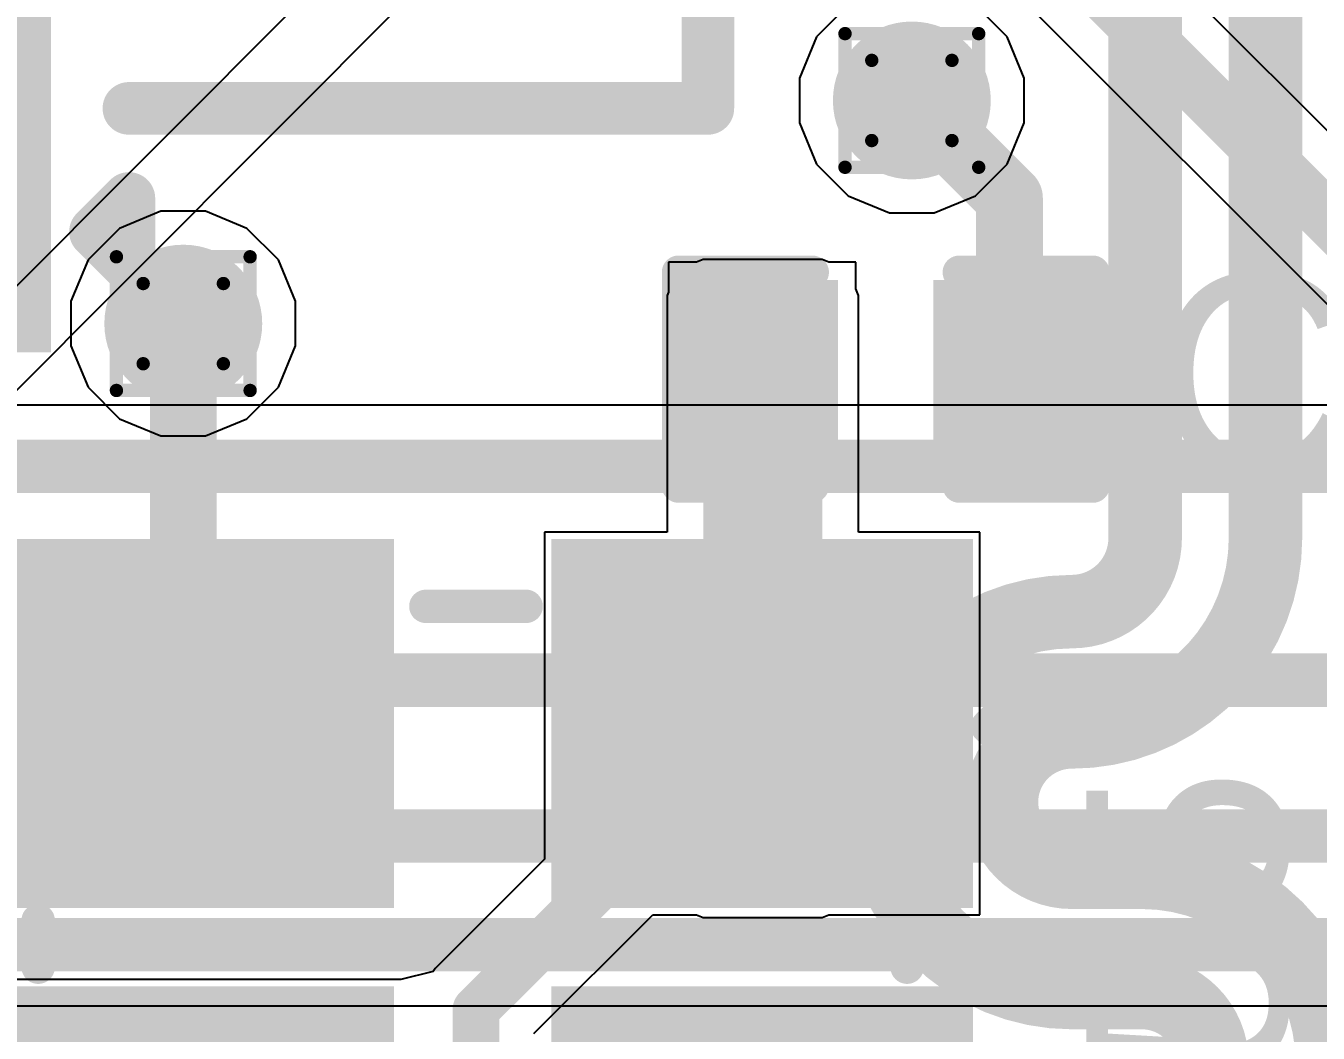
# Model space of a CAD drawing. Header units: inches. Extents: x -6 to 5433, y -4 to 5447.
# Drawn here: x 22.719 to 27.63, y 22.357 to 26.185 of the extents above; entities that cross this region are included whole.
import ezdxf

# ---------------------------------------------------------------- set-up
doc = ezdxf.new("R2010")
doc.units = ezdxf.units.IN
for name, color, linetype in [('Bottom Layer', 5, 'Continuous'), ('Drill Drawing', 1, 'Continuous'), ('Ground', 16, 'Continuous'), ('Power', 76, 'Continuous'), ('Top Layer', 1, 'Continuous'), ('Top Overlay', 2, 'Continuous'), ('Top Paste', 8, 'Continuous'), ('Top Solder', 216, 'Continuous'), ('Via Holes', 16, 'Continuous')]:
    doc.layers.add(name, color=color, linetype=linetype)
doc.styles.add('Arial', font='', dxfattribs={"height": 0.2})
doc.styles.get('Arial').set_extended_font_data('Arial')

# ---------------------------------------------------------------- blocks, each defined once
blk = doc.blocks.new('SMD3225_4P_36')
at = {"layer": 'Top Layer'}
for points in [[(-1.8, 1.45), (-0.4, 1.45), (-0.4, 0.25), (-1.8, 0.25)], [(0.4, 1.45), (1.8, 1.45), (1.8, 0.25), (0.4, 0.25)], [(-1.8, -0.25), (-0.4, -0.25), (-0.4, -1.45), (-1.8, -1.45)], [(0.4, -0.25), (1.8, -0.25), (1.8, -1.45), (0.4, -1.45)]]:
    blk.add_hatch(color=1, dxfattribs=at).paths.add_polyline_path(points)
at = {"layer": 'Top Paste'}
for points in [[(-1.8, 1.45), (-0.4, 1.45), (-0.4, 0.25), (-1.8, 0.25)], [(0.4, 1.45), (1.8, 1.45), (1.8, 0.25), (0.4, 0.25)], [(-1.8, -0.25), (-0.4, -0.25), (-0.4, -1.45), (-1.8, -1.45)], [(0.4, -0.25), (1.8, -0.25), (1.8, -1.45), (0.4, -1.45)]]:
    blk.add_hatch(color=8, dxfattribs=at).paths.add_polyline_path(points)
at = {"layer": 'Top Solder'}
for points in [[(-1.9016, 1.5516), (-0.2984, 1.5516), (-0.2984, 0.1484), (-1.9016, 0.1484)], [(0.2984, 1.5516), (1.9016, 1.5516), (1.9016, 0.1484), (0.2984, 0.1484)], [(-1.9016, -0.1484), (-0.2984, -0.1484), (-0.2984, -1.5516), (-1.9016, -1.5516)], [(0.2984, -0.1484), (1.9016, -0.1484), (1.9016, -1.5516), (0.2984, -1.5516)]]:
    blk.add_hatch(color=216, dxfattribs=at).paths.add_polyline_path(points)
at = {"layer": 'Top Overlay'}
for points in [[(0.1778, 1.2954, 0.127, 0.127, 0), (-0.2032, 1.2954, 0.127, 0.127, 0)], [(-1.651, 0.0762, 0.127, 0.127, 0), (-1.651, -0.1016, 0.127, 0.127, 0)], [(1.651, 0.0762, 0.127, 0.127, 0), (1.651, -0.1016, 0.127, 0.127, 0)], [(-2.0828, -0.7112, 0.127, 0.127, 0), (-2.0828, -0.9652, 0.127, 0.127, 0)], [(-1.9558, -0.8382, 0.127, 0.127, 0), (-2.0828, -0.7112, 0.127, 0.127, 0)], [(-1.9558, -0.8382, 0.127, 0.127, 0), (-2.0828, -0.9652, 0.127, 0.127, 0)], [(0.1778, -1.2954, 0.127, 0.127, 0), (-0.2032, -1.2954, 0.127, 0.127, 0)]]:
    blk.add_lwpolyline(points, format="xyseb", dxfattribs=at)
for points in [[(-0.2349, 1.2954, 0.0635, 0.0635, 1), (-0.1714, 1.2954, 0.0635, 0.0635, 1)], [(0.1461, 1.2954, 0.0635, 0.0635, 1), (0.2095, 1.2954, 0.0635, 0.0635, 1)], [(-1.6827, 0.0762, 0.0635, 0.0635, 1), (-1.6193, 0.0762, 0.0635, 0.0635, 1)], [(1.6193, 0.0762, 0.0635, 0.0635, 1), (1.6827, 0.0762, 0.0635, 0.0635, 1)], [(-1.6827, -0.1016, 0.0635, 0.0635, 1), (-1.6193, -0.1016, 0.0635, 0.0635, 1)], [(1.6193, -0.1016, 0.0635, 0.0635, 1), (1.6827, -0.1016, 0.0635, 0.0635, 1)], [(-2.1145, -0.7112, 0.0635, 0.0635, 1), (-2.0511, -0.7112, 0.0635, 0.0635, 1)], [(-2.1145, -0.7112, 0.0635, 0.0635, 1), (-2.0511, -0.7112, 0.0635, 0.0635, 1)], [(-1.9875, -0.8382, 0.0635, 0.0635, 1), (-1.9241, -0.8382, 0.0635, 0.0635, 1)], [(-1.9875, -0.8382, 0.0635, 0.0635, 1), (-1.9241, -0.8382, 0.0635, 0.0635, 1)], [(-2.1145, -0.9652, 0.0635, 0.0635, 1), (-2.0511, -0.9652, 0.0635, 0.0635, 1)], [(-2.1145, -0.9652, 0.0635, 0.0635, 1), (-2.0511, -0.9652, 0.0635, 0.0635, 1)], [(-0.2349, -1.2954, 0.0635, 0.0635, 1), (-0.1714, -1.2954, 0.0635, 0.0635, 1)], [(0.1461, -1.2954, 0.0635, 0.0635, 1), (0.2095, -1.2954, 0.0635, 0.0635, 1)]]:
    blk.add_lwpolyline(points, format="xyseb", close=True, dxfattribs=at)
blk = doc.blocks.new('WQFN_30_EP_2_5_4_5__43')
at = {"layer": 'Top Solder'}
for p in [(-0.8186, 1.9036), (-1.4658, 1.6525)]:
    blk.add_line(p, (-5421.1797, -5430.6074), dxfattribs=at)
blk = doc.blocks.new('QTH_030_01_L_D_A_K_TR_154')
at = {"layer": 'Top Solder'}
blk.add_hatch(color=216, dxfattribs=at).paths.add_polyline_path([(-7.5041, 3.9126), (-6.9959, 3.9126), (-6.9959, 2.2594), (-7.5041, 2.2594)])
at = {"layer": 'Top Overlay'}
for points in [[(-7.8, 3.5814, 0.2, 0.2, 0), (-7.8, 3.3274, 0.2, 0.2, 0)], [(-7.673, 3.4544, 0.2, 0.2, 0), (-7.8, 3.5814, 0.2, 0.2, 0)], [(-7.673, 3.4544, 0.2, 0.2, 0), (-7.8, 3.3274, 0.2, 0.2, 0)], [(-10, 2.985, 0.2, 0.2, 0), (-10, 0.7, 0.2, 0.2, 0)], [(-7.8, 2.985, 0.2, 0.2, 0), (-10, 2.985, 0.2, 0.2, 0)]]:
    blk.add_lwpolyline(points, format="xyseb", dxfattribs=at)
for points in [[(-7.85, 3.5814, 0.1, 0.1, 1), (-7.75, 3.5814, 0.1, 0.1, 1)], [(-7.85, 3.5814, 0.1, 0.1, 1), (-7.75, 3.5814, 0.1, 0.1, 1)], [(-7.723, 3.4544, 0.1, 0.1, 1), (-7.623, 3.4544, 0.1, 0.1, 1)], [(-7.723, 3.4544, 0.1, 0.1, 1), (-7.623, 3.4544, 0.1, 0.1, 1)], [(-7.85, 3.3274, 0.1, 0.1, 1), (-7.75, 3.3274, 0.1, 0.1, 1)], [(-7.85, 3.3274, 0.1, 0.1, 1), (-7.75, 3.3274, 0.1, 0.1, 1)], [(-10.05, 2.985, 0.1, 0.1, 1), (-9.95, 2.985, 0.1, 0.1, 1)], [(-10.05, 2.985, 0.1, 0.1, 1), (-9.95, 2.985, 0.1, 0.1, 1)], [(-7.85, 2.985, 0.1, 0.1, 1), (-7.75, 2.985, 0.1, 0.1, 1)]]:
    blk.add_lwpolyline(points, format="xyseb", close=True, dxfattribs=at)
blk = doc.blocks.new('C___0402_190')
at = {"layer": 'Top Layer'}
for points in [[(-0.6985, -0.3175), (-0.6985, 0.3175), (-0.2413, 0.3175), (-0.2413, -0.3175)], [(0.2413, -0.3175), (0.2413, 0.3175), (0.6985, 0.3175), (0.6985, -0.3175)]]:
    blk.add_hatch(color=1, dxfattribs=at).paths.add_polyline_path(points)
at = {"layer": 'Top Paste'}
for points in [[(-0.6985, -0.3175), (-0.6985, 0.3175), (-0.2413, 0.3175), (-0.2413, -0.3175)], [(0.2413, -0.3175), (0.2413, 0.3175), (0.6985, 0.3175), (0.6985, -0.3175)]]:
    blk.add_hatch(color=8, dxfattribs=at).paths.add_polyline_path(points)
at = {"layer": 'Top Solder'}
for points in [[(-0.7585, -0.3775), (-0.7585, 0.3775), (-0.1813, 0.3775), (-0.1813, -0.3775)], [(0.1813, -0.3775), (0.1813, 0.3775), (0.7585, 0.3775), (0.7585, -0.3775)]]:
    blk.add_hatch(color=216, dxfattribs=at).paths.add_polyline_path(points)
at = {"layer": 'Top Overlay'}
for points in [[(-0.2794, 0.4064, 0.127, 0.127, 0), (-0.7874, 0.4064, 0.127, 0.127, 0)], [(-0.7874, 0.4064, 0.127, 0.127, 0), (-0.7874, -0.4064, 0.127, 0.127, 0)], [(0.7874, 0.4064, 0.127, 0.127, 0), (0.2794, 0.4064, 0.127, 0.127, 0)], [(0.7874, 0.4064, 0.127, 0.127, 0), (0.7874, -0.4064, 0.127, 0.127, 0)], [(-0.2794, -0.4064, 0.127, 0.127, 0), (-0.7874, -0.4064, 0.127, 0.127, 0)], [(0.7874, -0.4064, 0.127, 0.127, 0), (0.2794, -0.4064, 0.127, 0.127, 0)]]:
    blk.add_lwpolyline(points, format="xyseb", dxfattribs=at)
for points in [[(-0.8191, 0.4064, 0.0635, 0.0635, 1), (-0.7556, 0.4064, 0.0635, 0.0635, 1)], [(-0.8191, 0.4064, 0.0635, 0.0635, 1), (-0.7556, 0.4064, 0.0635, 0.0635, 1)], [(-0.3111, 0.4064, 0.0635, 0.0635, 1), (-0.2477, 0.4064, 0.0635, 0.0635, 1)], [(0.2477, 0.4064, 0.0635, 0.0635, 1), (0.3111, 0.4064, 0.0635, 0.0635, 1)], [(0.7556, 0.4064, 0.0635, 0.0635, 1), (0.8191, 0.4064, 0.0635, 0.0635, 1)], [(0.7556, 0.4064, 0.0635, 0.0635, 1), (0.8191, 0.4064, 0.0635, 0.0635, 1)], [(-0.8191, -0.4064, 0.0635, 0.0635, 1), (-0.7556, -0.4064, 0.0635, 0.0635, 1)], [(-0.8191, -0.4064, 0.0635, 0.0635, 1), (-0.7556, -0.4064, 0.0635, 0.0635, 1)], [(-0.3111, -0.4064, 0.0635, 0.0635, 1), (-0.2477, -0.4064, 0.0635, 0.0635, 1)], [(0.2477, -0.4064, 0.0635, 0.0635, 1), (0.3111, -0.4064, 0.0635, 0.0635, 1)], [(0.7556, -0.4064, 0.0635, 0.0635, 1), (0.8191, -0.4064, 0.0635, 0.0635, 1)], [(0.7556, -0.4064, 0.0635, 0.0635, 1), (0.8191, -0.4064, 0.0635, 0.0635, 1)]]:
    blk.add_lwpolyline(points, format="xyseb", close=True, dxfattribs=at)

msp = doc.modelspace()

# ---------------------------------------------------------------- hatches: boundary and pattern name
at = {"layer": 'Bottom Layer'}
h = msp.add_hatch(color=5, dxfattribs=at)
edge = h.paths.add_edge_path()
edge.add_arc((26.0858, 25.9018), 0.3, 0, 360)
h = msp.add_hatch(color=5, dxfattribs=at)
edge = h.paths.add_edge_path()
edge.add_arc((23.3172, 25.0536), 0.3, 0, 360)
at = {"layer": 'Ground'}
h = msp.add_hatch(color=16, dxfattribs=at)
edge = h.paths.add_edge_path()
edge.add_arc((26.0858, 25.9018), 0.3, 0, 360)
h = msp.add_hatch(color=16, dxfattribs=at)
edge = h.paths.add_edge_path()
edge.add_arc((23.3172, 25.0536), 0.3, 0, 360)
at = {"layer": 'Power'}
h = msp.add_hatch(color=76, dxfattribs=at)
edge = h.paths.add_edge_path()
edge.add_arc((26.0858, 25.9018), 0.3, 0, 360)
h = msp.add_hatch(color=76, dxfattribs=at)
edge = h.paths.add_edge_path()
edge.add_arc((23.3172, 25.0536), 0.3, 0, 360)
at = {"layer": 'Top Layer'}
h = msp.add_hatch(color=1, dxfattribs=at)
edge = h.paths.add_edge_path()
edge.add_arc((26.0858, 25.9018), 0.3, 0, 360)
h = msp.add_hatch(color=1, dxfattribs=at)
edge = h.paths.add_edge_path()
edge.add_arc((23.3172, 25.0536), 0.3, 0, 360)
msp.add_hatch(color=1, dxfattribs=at).paths.add_polyline_path([(25.2931, 22.9336), (25.7454, 22.9336), (25.7454, 25.16), (25.2931, 25.16)])
at = {"layer": 'Via Holes'}
h = msp.add_hatch(color=7, dxfattribs=at)
edge = h.paths.add_edge_path()
edge.add_arc((26.0858, 25.9018), 0.15, 0, 360)
h = msp.add_hatch(color=7, dxfattribs=at)
edge = h.paths.add_edge_path()
edge.add_arc((23.3172, 25.0536), 0.15, 0, 360)

# ---------------------------------------------------------------- linework, layer by layer
at = {"layer": 'Bottom Layer'}
for points in [[(27.4296, 25.29, 0.2794, 0.2794, 0), (27.4296, 27.0913, 0.2794, 0.2794, 0)], [(26.9724, 25.29, 0.2794, 0.2794, 0), (26.9724, 26.9019, 0.2794, 0.2794, 0)], [(26.9724, 24.2383, 0.2794, 0.2794, 0), (26.9724, 25.29, 0.2794, 0.2794, 0)], [(27.4296, 24.2383, 0.2794, 0.2794, 0), (27.4296, 25.29, 0.2794, 0.2794, 0)], [(27.4296, 24.2383, 0.2794, 0.2794, -0.414214), (26.693, 23.5017, 0.2794, 0.2794, 0)], [(26.9724, 24.2383, 0.2794, 0.2794, -0.414214), (26.693, 23.9589, 0.2794, 0.2794, 0)], [(26.693, 22.5111, 0.2794, 0.2794, -1), (26.693, 23.9589, 0.2794, 0.2794, 0)], [(26.693, 23.9589, 0.2794, 0.2794, 0), (26.693, 23.9589, 0.2794, 0.2794, 0)], [(26.693, 22.9683, 0.2794, 0.2794, -1), (26.693, 23.5017, 0.2794, 0.2794, 0)], [(26.693, 23.5017, 0.2794, 0.2794, 0), (26.693, 23.5017, 0.2794, 0.2794, 0)], [(26.693, 22.9683, 0.2794, 0.2794, 0), (26.9597, 22.9683, 0.2794, 0.2794, 0)], [(26.9597, 22.9683, 0.2794, 0.2794, -1), (26.9597, 21.5205, 0.2794, 0.2794, 0)], [(26.693, 22.5111, 0.2794, 0.2794, 0), (26.9597, 22.5111, 0.2794, 0.2794, 0)], [(26.9597, 22.5111, 0.2794, 0.2794, -1), (26.9597, 21.9777, 0.2794, 0.2794, 0)]]:
    msp.add_lwpolyline(points, format="xyseb", dxfattribs=at)
for points in [[(26.9026, 25.29, 0.1397, 0.1397, 1), (27.0423, 25.29, 0.1397, 0.1397, 1)], [(26.9026, 25.29, 0.1397, 0.1397, 1), (27.0423, 25.29, 0.1397, 0.1397, 1)], [(27.3598, 25.29, 0.1397, 0.1397, 1), (27.4995, 25.29, 0.1397, 0.1397, 1)], [(27.3598, 25.29, 0.1397, 0.1397, 1), (27.4995, 25.29, 0.1397, 0.1397, 1)], [(26.9026, 24.2383, 0.1397, 0.1397, 1), (27.0423, 24.2383, 0.1397, 0.1397, 1)], [(26.9026, 24.2383, 0.1397, 0.1397, 1), (27.0423, 24.2383, 0.1397, 0.1397, 1)], [(27.3598, 24.2383, 0.1397, 0.1397, 1), (27.4995, 24.2383, 0.1397, 0.1397, 1)], [(27.3598, 24.2383, 0.1397, 0.1397, 1), (27.4995, 24.2383, 0.1397, 0.1397, 1)], [(26.6232, 23.9589, 0.1397, 0.1397, 1), (26.7629, 23.9589, 0.1397, 0.1397, 1)], [(26.6232, 23.9589, 0.1397, 0.1397, 1), (26.7629, 23.9589, 0.1397, 0.1397, 1)], [(26.6232, 23.9589, 0.1397, 0.1397, 1), (26.7629, 23.9589, 0.1397, 0.1397, 1)], [(26.6232, 23.9589, 0.1397, 0.1397, 1), (26.7629, 23.9589, 0.1397, 0.1397, 1)], [(26.6232, 23.5017, 0.1397, 0.1397, 1), (26.7629, 23.5017, 0.1397, 0.1397, 1)], [(26.6232, 23.5017, 0.1397, 0.1397, 1), (26.7629, 23.5017, 0.1397, 0.1397, 1)], [(26.6232, 23.5017, 0.1397, 0.1397, 1), (26.7629, 23.5017, 0.1397, 0.1397, 1)], [(26.6232, 23.5017, 0.1397, 0.1397, 1), (26.7629, 23.5017, 0.1397, 0.1397, 1)], [(26.6232, 22.9683, 0.1397, 0.1397, 1), (26.7629, 22.9683, 0.1397, 0.1397, 1)], [(26.6232, 22.9683, 0.1397, 0.1397, 1), (26.7629, 22.9683, 0.1397, 0.1397, 1)], [(26.8899, 22.9683, 0.1397, 0.1397, 1), (27.0296, 22.9683, 0.1397, 0.1397, 1)], [(26.8899, 22.9683, 0.1397, 0.1397, 1), (27.0296, 22.9683, 0.1397, 0.1397, 1)], [(26.6232, 22.5111, 0.1397, 0.1397, 1), (26.7629, 22.5111, 0.1397, 0.1397, 1)], [(26.6232, 22.5111, 0.1397, 0.1397, 1), (26.7629, 22.5111, 0.1397, 0.1397, 1)], [(26.8899, 22.5111, 0.1397, 0.1397, 1), (27.0296, 22.5111, 0.1397, 0.1397, 1)], [(26.8899, 22.5111, 0.1397, 0.1397, 1), (27.0296, 22.5111, 0.1397, 0.1397, 1)]]:
    msp.add_lwpolyline(points, format="xyseb", close=True, dxfattribs=at)
at = {"layer": 'Drill Drawing'}
for points in [[(25.8318, 26.1558, 0.0508, 0.0508, 0), (26.3398, 26.1558, 0.0508, 0.0508, 0)], [(25.8318, 25.6478, 0.0508, 0.0508, 0), (25.8318, 26.1558, 0.0508, 0.0508, 0)], [(26.3398, 25.6478, 0.0508, 0.0508, 0), (26.3398, 26.1558, 0.0508, 0.0508, 0)], [(25.9334, 26.0542, 0.0508, 0.0508, 0), (26.2382, 26.0542, 0.0508, 0.0508, 0)], [(25.9334, 25.7494, 0.0508, 0.0508, 0), (25.9334, 26.0542, 0.0508, 0.0508, 0)], [(26.2382, 25.7494, 0.0508, 0.0508, 0), (26.2382, 26.0542, 0.0508, 0.0508, 0)], [(25.9334, 25.7494, 0.0508, 0.0508, 0), (26.2382, 25.7494, 0.0508, 0.0508, 0)], [(25.8318, 25.6478, 0.0508, 0.0508, 0), (26.3398, 25.6478, 0.0508, 0.0508, 0)], [(23.0632, 25.3076, 0.0508, 0.0508, 0), (23.5712, 25.3076, 0.0508, 0.0508, 0)], [(23.0632, 24.7996, 0.0508, 0.0508, 0), (23.0632, 25.3076, 0.0508, 0.0508, 0)], [(23.5712, 24.7996, 0.0508, 0.0508, 0), (23.5712, 25.3076, 0.0508, 0.0508, 0)], [(23.1648, 25.206, 0.0508, 0.0508, 0), (23.4696, 25.206, 0.0508, 0.0508, 0)], [(23.1648, 24.9012, 0.0508, 0.0508, 0), (23.1648, 25.206, 0.0508, 0.0508, 0)], [(23.4696, 24.9012, 0.0508, 0.0508, 0), (23.4696, 25.206, 0.0508, 0.0508, 0)], [(23.1648, 24.9012, 0.0508, 0.0508, 0), (23.4696, 24.9012, 0.0508, 0.0508, 0)], [(23.0632, 24.7996, 0.0508, 0.0508, 0), (23.5712, 24.7996, 0.0508, 0.0508, 0)]]:
    msp.add_lwpolyline(points, format="xyseb", dxfattribs=at)
for points in [[(25.8191, 26.1558, 0.0254, 0.0254, 1), (25.8445, 26.1558, 0.0254, 0.0254, 1)], [(25.8191, 26.1558, 0.0254, 0.0254, 1), (25.8445, 26.1558, 0.0254, 0.0254, 1)], [(26.3271, 26.1558, 0.0254, 0.0254, 1), (26.3525, 26.1558, 0.0254, 0.0254, 1)], [(26.3271, 26.1558, 0.0254, 0.0254, 1), (26.3525, 26.1558, 0.0254, 0.0254, 1)], [(25.9207, 26.0542, 0.0254, 0.0254, 1), (25.9461, 26.0542, 0.0254, 0.0254, 1)], [(25.9207, 26.0542, 0.0254, 0.0254, 1), (25.9461, 26.0542, 0.0254, 0.0254, 1)], [(26.2255, 26.0542, 0.0254, 0.0254, 1), (26.2509, 26.0542, 0.0254, 0.0254, 1)], [(26.2255, 26.0542, 0.0254, 0.0254, 1), (26.2509, 26.0542, 0.0254, 0.0254, 1)], [(25.9207, 25.7494, 0.0254, 0.0254, 1), (25.9461, 25.7494, 0.0254, 0.0254, 1)], [(25.9207, 25.7494, 0.0254, 0.0254, 1), (25.9461, 25.7494, 0.0254, 0.0254, 1)], [(26.2255, 25.7494, 0.0254, 0.0254, 1), (26.2509, 25.7494, 0.0254, 0.0254, 1)], [(26.2255, 25.7494, 0.0254, 0.0254, 1), (26.2509, 25.7494, 0.0254, 0.0254, 1)], [(25.8191, 25.6478, 0.0254, 0.0254, 1), (25.8445, 25.6478, 0.0254, 0.0254, 1)], [(25.8191, 25.6478, 0.0254, 0.0254, 1), (25.8445, 25.6478, 0.0254, 0.0254, 1)], [(26.3271, 25.6478, 0.0254, 0.0254, 1), (26.3525, 25.6478, 0.0254, 0.0254, 1)], [(26.3271, 25.6478, 0.0254, 0.0254, 1), (26.3525, 25.6478, 0.0254, 0.0254, 1)], [(23.0505, 25.3076, 0.0254, 0.0254, 1), (23.0759, 25.3076, 0.0254, 0.0254, 1)], [(23.0505, 25.3076, 0.0254, 0.0254, 1), (23.0759, 25.3076, 0.0254, 0.0254, 1)], [(23.5585, 25.3076, 0.0254, 0.0254, 1), (23.5839, 25.3076, 0.0254, 0.0254, 1)], [(23.5585, 25.3076, 0.0254, 0.0254, 1), (23.5839, 25.3076, 0.0254, 0.0254, 1)], [(23.1521, 25.206, 0.0254, 0.0254, 1), (23.1775, 25.206, 0.0254, 0.0254, 1)], [(23.1521, 25.206, 0.0254, 0.0254, 1), (23.1775, 25.206, 0.0254, 0.0254, 1)], [(23.4569, 25.206, 0.0254, 0.0254, 1), (23.4823, 25.206, 0.0254, 0.0254, 1)], [(23.4569, 25.206, 0.0254, 0.0254, 1), (23.4823, 25.206, 0.0254, 0.0254, 1)], [(23.1521, 24.9012, 0.0254, 0.0254, 1), (23.1775, 24.9012, 0.0254, 0.0254, 1)], [(23.1521, 24.9012, 0.0254, 0.0254, 1), (23.1775, 24.9012, 0.0254, 0.0254, 1)], [(23.4569, 24.9012, 0.0254, 0.0254, 1), (23.4823, 24.9012, 0.0254, 0.0254, 1)], [(23.4569, 24.9012, 0.0254, 0.0254, 1), (23.4823, 24.9012, 0.0254, 0.0254, 1)], [(23.0505, 24.7996, 0.0254, 0.0254, 1), (23.0759, 24.7996, 0.0254, 0.0254, 1)], [(23.0505, 24.7996, 0.0254, 0.0254, 1), (23.0759, 24.7996, 0.0254, 0.0254, 1)], [(23.5585, 24.7996, 0.0254, 0.0254, 1), (23.5839, 24.7996, 0.0254, 0.0254, 1)], [(23.5585, 24.7996, 0.0254, 0.0254, 1), (23.5839, 24.7996, 0.0254, 0.0254, 1)]]:
    msp.add_lwpolyline(points, format="xyseb", close=True, dxfattribs=at)
at = {"layer": 'Ground'}
for p, q in [((29.9931, 24.7441), (20.5906, 24.7441)), ((19.2675, 22.4603), (31.1087, 22.4603))]:
    msp.add_line(p, q, dxfattribs=at)
for points in [[(20.225, 24.511, 0.2032, 0.2032, 0), (30.0896, 24.511, 0.2032, 0.2032, 0)], [(20.1676, 23.6982, 0.2032, 0.2032, 0), (30.0947, 23.6982, 0.2032, 0.2032, 0)], [(19.972, 23.1064, 0.2032, 0.2032, 0), (31.3763, 23.1064, 0.2032, 0.2032, 0)], [(19.2675, 22.6933, 0.2032, 0.2032, 0), (31.2052, 22.6933, 0.2032, 0.2032, 0)]]:
    msp.add_lwpolyline(points, format="xyseb", dxfattribs=at)
at = {"layer": 'Power'}
for p, q in [((25.8439, 26.2637), (25.7238, 26.1436)), ((26.4478, 26.1436), (26.3277, 26.2637)), ((25.7238, 26.1436), (25.6588, 25.9867)), ((26.5128, 25.9867), (26.4478, 26.1436)), ((25.6588, 25.9867), (25.6588, 25.8168)), ((26.5128, 25.8168), (26.5128, 25.9867)), ((25.6588, 25.8168), (25.7238, 25.6599)), ((26.4478, 25.6599), (26.5128, 25.8168)), ((25.7238, 25.6599), (25.8439, 25.5398)), ((26.3277, 25.5398), (26.4478, 25.6599)), ((25.8439, 25.5398), (26.0009, 25.4748)), ((26.1707, 25.4748), (26.3277, 25.5398)), ((23.2323, 25.4806), (23.0753, 25.4156)), ((23.4021, 25.4806), (23.2323, 25.4806)), ((23.5591, 25.4156), (23.4021, 25.4806)), ((26.0009, 25.4748), (26.1707, 25.4748)), ((23.0753, 25.4156), (22.9552, 25.2955)), ((23.6792, 25.2955), (23.5591, 25.4156)), ((22.9552, 25.2955), (22.8902, 25.1386)), ((23.7442, 25.1386), (23.6792, 25.2955)), ((22.8902, 25.1386), (22.8902, 24.9687)), ((23.7442, 24.9687), (23.7442, 25.1386)), ((22.8902, 24.9687), (22.9552, 24.8118)), ((23.6792, 24.8118), (23.7442, 24.9687)), ((22.9552, 24.8118), (23.0753, 24.6917)), ((23.5591, 24.6917), (23.6792, 24.8118)), ((23.0753, 24.6917), (23.2323, 24.6266)), ((23.4021, 24.6266), (23.5591, 24.6917)), ((23.2323, 24.6266), (23.4021, 24.6266))]:
    msp.add_line(p, q, dxfattribs=at)
at = {"layer": 'Top Layer'}
for p, q in [((28.093, 25.3576), (25.2209, 28.2298)), ((24.9595, 27.8319), (29.6644, 23.127)), ((25.2931, 25.2975), (25.2678, 25.287)), ((25.7454, 25.2975), (25.2931, 25.2975)), ((25.7707, 25.287), (25.7454, 25.2975)), ((25.2678, 25.287), (25.1612, 25.287)), ((25.1612, 25.287), (25.1612, 25.1735)), ((25.8724, 25.287), (25.7707, 25.287)), ((25.8724, 25.1853), (25.8724, 25.287)), ((25.1612, 25.1735), (25.1556, 25.16)), ((25.1556, 25.16), (25.1556, 24.2606)), ((25.8829, 25.16), (25.8724, 25.1853)), ((25.8829, 24.2606), (25.8829, 25.16)), ((25.1556, 24.2606), (24.6898, 24.2606)), ((24.6898, 24.2606), (24.6898, 23.0179)), ((26.3438, 24.2606), (25.8829, 24.2606)), ((26.3438, 22.8066), (26.3438, 24.2606)), ((24.6898, 23.0179), (24.274, 22.6021)), ((24.6498, 22.3552), (25.1011, 22.8066)), ((25.1011, 22.8066), (25.2678, 22.8066)), ((25.2678, 22.8066), (25.2931, 22.7961)), ((25.2931, 22.7961), (25.7454, 22.7961)), ((25.7454, 22.7961), (25.7707, 22.8066)), ((25.7707, 22.8066), (26.3438, 22.8066)), ((24.2666, 22.5911), (24.1438, 22.5606)), ((24.274, 22.6021), (24.2666, 22.5911)), ((24.1438, 22.5606), (22.4898, 22.5606)), ((24.1438, 22.5606), (24.1438, 22.5606)), ((24.1438, 22.5606), (24.1438, 22.5606))]:
    msp.add_line(p, q, dxfattribs=at)
for points in [[(25.0561, 28.0649, 0.2032, 0.2032, 0), (29.8292, 23.2918, 0.2032, 0.2032, 0)], [(26.0858, 25.9018, 0.254, 0.254, 0), (26.4566, 25.5309, 0.254, 0.254, 0)], [(26.4566, 24.8425, 0.254, 0.254, 0), (26.4566, 25.5309, 0.254, 0.254, 0)], [(23.3172, 23.534, 0.254, 0.254, 0), (23.3172, 25.0536, 0.254, 0.254, 0)], [(22.9611, 23.1779, 0.254, 0.254, 0), (23.3168, 23.5336, 0.254, 0.254, 0)], [(23.3168, 23.5336, 0.254, 0.254, 0), (23.3172, 23.534, 0.254, 0.254, 0)], [(24.4296, 22.4464, 0.1778, 0.1778, 0), (25.5168, 23.5336, 0.1778, 0.1778, 0)], [(21.86, 23.1779, 0.254, 0.254, 0), (22.9611, 23.1779, 0.254, 0.254, 0)], [(24.4296, 17.9981, 0.1778, 0.1778, 0), (24.4296, 22.4464, 0.1778, 0.1778, 0)]]:
    msp.add_lwpolyline(points, format="xyseb", dxfattribs=at)
for points in [[(26.0223, 25.9018, 0.127, 0.127, 1), (26.1493, 25.9018, 0.127, 0.127, 1)], [(26.3931, 25.5309, 0.127, 0.127, 1), (26.5201, 25.5309, 0.127, 0.127, 1)], [(26.3931, 25.5309, 0.127, 0.127, 1), (26.5201, 25.5309, 0.127, 0.127, 1)], [(23.2537, 25.0536, 0.127, 0.127, 1), (23.3807, 25.0536, 0.127, 0.127, 1)], [(26.3931, 24.8425, 0.127, 0.127, 1), (26.5201, 24.8425, 0.127, 0.127, 1)], [(23.2533, 23.5336, 0.127, 0.127, 1), (23.3803, 23.5336, 0.127, 0.127, 1)], [(23.2533, 23.5336, 0.127, 0.127, 1), (23.3803, 23.5336, 0.127, 0.127, 1)], [(23.2537, 23.534, 0.127, 0.127, 1), (23.3807, 23.534, 0.127, 0.127, 1)], [(23.2537, 23.534, 0.127, 0.127, 1), (23.3807, 23.534, 0.127, 0.127, 1)], [(25.4724, 23.5336, 0.0889, 0.0889, 1), (25.5613, 23.5336, 0.0889, 0.0889, 1)], [(22.8976, 23.1779, 0.127, 0.127, 1), (23.0246, 23.1779, 0.127, 0.127, 1)], [(22.8976, 23.1779, 0.127, 0.127, 1), (23.0246, 23.1779, 0.127, 0.127, 1)], [(24.3852, 22.4464, 0.0889, 0.0889, 1), (24.4741, 22.4464, 0.0889, 0.0889, 1)], [(24.3852, 22.4464, 0.0889, 0.0889, 1), (24.4741, 22.4464, 0.0889, 0.0889, 1)]]:
    msp.add_lwpolyline(points, format="xyseb", close=True, dxfattribs=at)

# ---------------------------------------------------------------- block references
at = {"rotation": 180}
for name, p in [('WQFN_30_EP_2_5_4_5__43', (11.6724, 16.8857)), ('QTH_030_01_L_D_A_K_TR_154', (15.3106, 28.8567)), ('C___0402_190', (25.9867, 24.8425)), ('SMD3225_4P_36', (24.4168, 22.6836))]:
    msp.add_blockref(name, p, dxfattribs=at)

# ---------------------------------------------------------------- texts
at = {"layer": 'Top Overlay', "style": 'Arial'}
msp.add_text('C43', height=0.762, dxfattribs=at).set_placement((27.0005, 24.4808))
msp.add_text('C55', height=0.762, rotation=90, dxfattribs=at).set_placement((27.5107, 21.4129))

doc.saveas('drawing.dxf')
